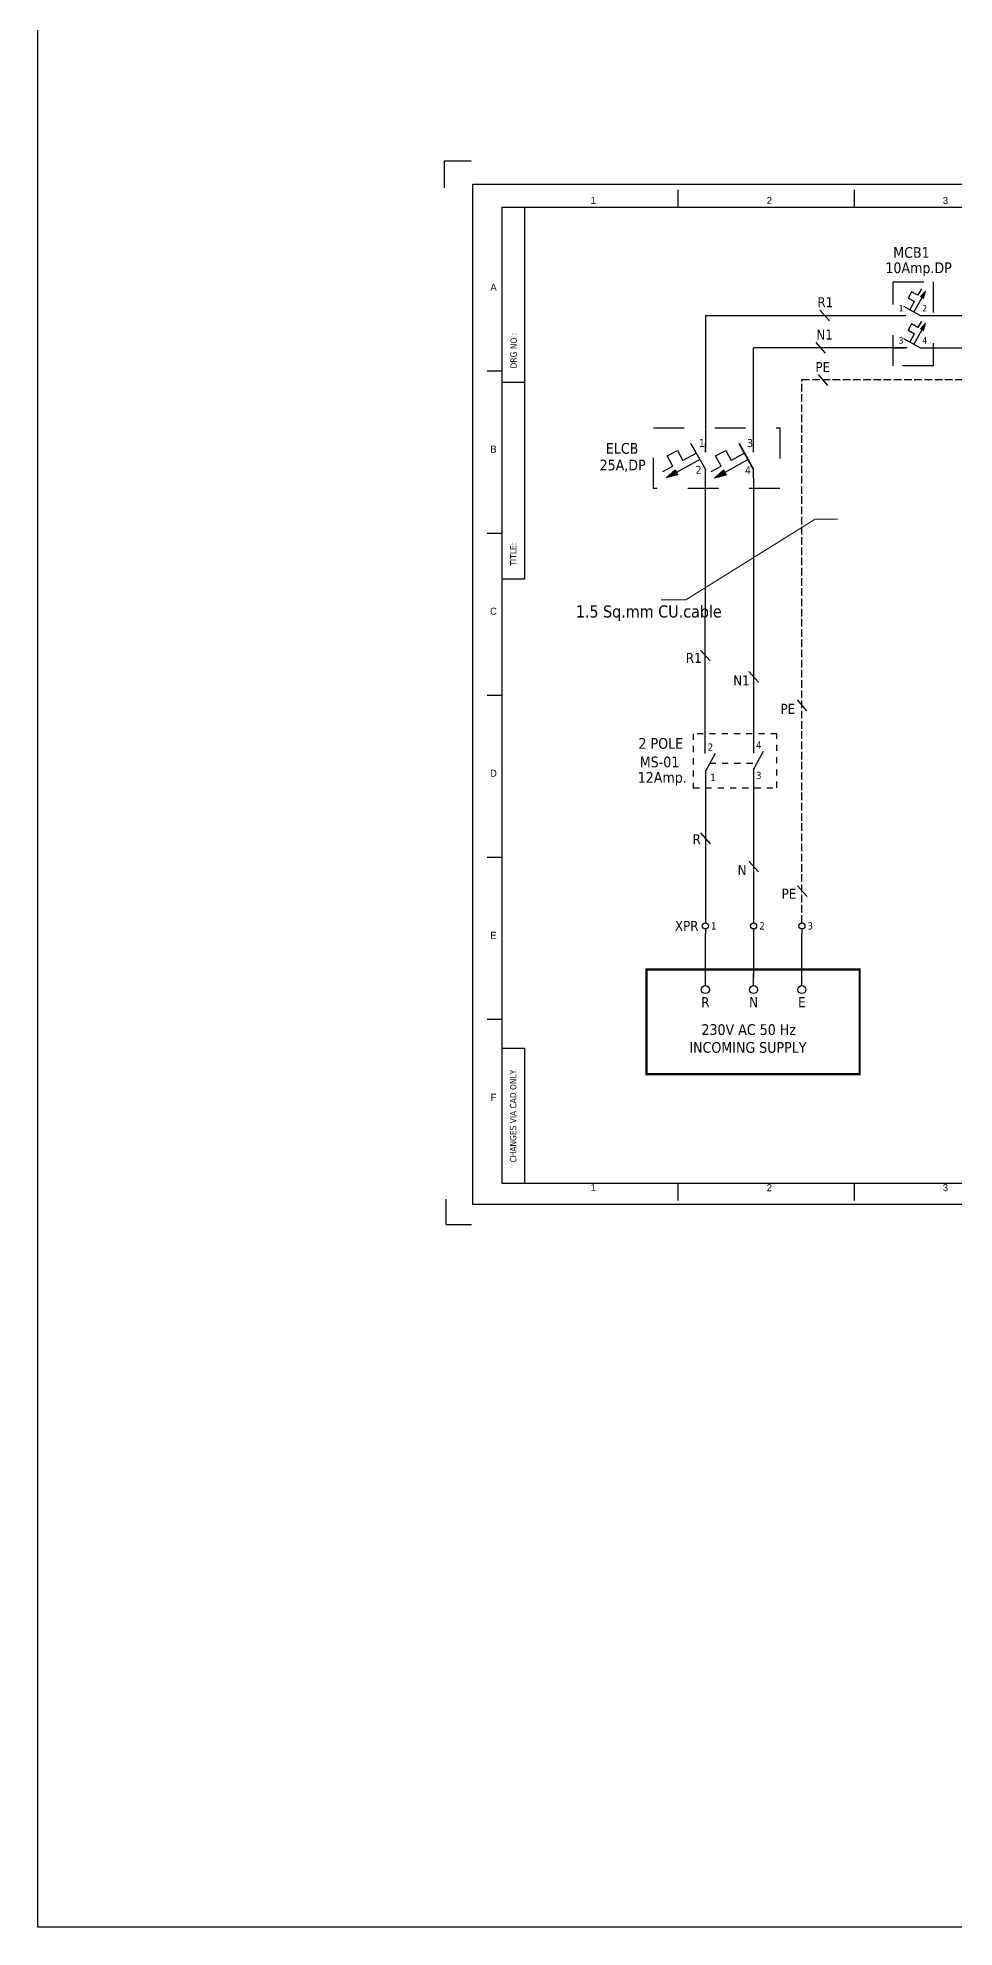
# Model space of a CAD drawing. Extents: x 867151 to 1787449, y -2071112 to -1028603.
# Drawn here: x 867151 to 868946, y -1036834 to -1033135 of the extents above; entities that cross this region are included whole.
import ezdxf
from ezdxf.enums import TextEntityAlignment as Align

# ---------------------------------------------------------------- set-up
doc = ezdxf.new("R2010")
doc.units = 0
doc.header["$LTSCALE"] = 4
doc.header["$MEASUREMENT"] = 0
doc.linetypes.add('0241', pattern=[0.2, -0.05, 0.15])
doc.linetypes.add('EPL_DASH', pattern=[1, 0.5, -0.5])
doc.layers.get('0').update_dxf_attribs({"linetype": 'CONTINUOUS'})
for name, color, linetype, lineweight in [('EPLAN100', 7, 'CONTINUOUS', 50), ('EPLAN108', 5, 'CONTINUOUS', 35), ('EPLAN300', 5, 'CONTINUOUS', 25), ('EPLAN302', 5, 'CONTINUOUS', 25), ('EPLAN311', 1, 'CONTINUOUS', 25), ('EPLAN420', 7, 'CONTINUOUS', 35), ('EPLAN422', 7, 'CONTINUOUS', 35), ('EPLAN509', 1, 'CONTINUOUS', 25)]:
    doc.layers.add(name, color=color, linetype=linetype, lineweight=lineweight)
doc.layers.add('Layer1', color=7, linetype='CONTINUOUS')
doc.styles.add('BZ2', font='GOTHIC.TTF')
doc.styles.add('Tahoma', font='tahoma.ttf')

msp = doc.modelspace()

# ---------------------------------------------------------------- hatches: boundary and pattern name
at = {"ltscale": 4}
for points in [[(868889.3, -1033630.6), (868879.4, -1033641.3), (868885.6, -1033644.6)], [(868889.3, -1033693.6), (868879.4, -1033704.3), (868885.6, -1033707.7)]]:
    msp.add_hatch(color=256, dxfattribs=at).paths.add_polyline_path(points, flags=0)
at = {"layer": 'EPLAN300', "linetype": 'Continuous', "lineweight": 25, "ltscale": 4}
for points in [[(868381.8, -1033996.4), (868398.9, -1033980.7), (868404.3, -1033990.5)], [(868476.4, -1033996.5), (868493.5, -1033980.7), (868498.9, -1033990.6)]]:
    msp.add_hatch(color=0, dxfattribs=at).paths.add_polyline_path(points, flags=0)

# ---------------------------------------------------------------- linework, layer by layer
for p, q in [((867946.6, -1033375.3), (868000, -1033375.3)), ((867946.6, -1033375.3), (867946.6, -1033428.7)), ((868682.6, -1033667.8), (868701.1, -1033689)), ((868825.9, -1033678.5), (868846.9, -1033678.5)), ((868836.3, -1033678.4), (868850.4, -1033678.4)), ((868850.5, -1033678.4), (868850.4, -1033678.4)), ((868878.6, -1033678.5), (868892.8, -1033678.5)), ((868674.6, -1033730.9), (868693.1, -1033752)), ((868850.4, -1033741.5), (868552.8, -1033741.5)), ((868825.9, -1033741.5), (868846.9, -1033741.5)), ((868836.3, -1033741.5), (868850.4, -1033741.5)), ((868878.6, -1033741.5), (869148.9, -1033741.5)), ((868679.1, -1033793.9), (868697.6, -1033815.1)), ((868458.2, -1033945.7), (868458.2, -1033928.7)), ((868552.8, -1033945.7), (868552.8, -1033928.7)), ((868458.2, -1033979.4), (868458.2, -1033979.6)), ((868458.2, -1033996.5), (868458.2, -1033979.6)), ((868552.7, -1033979.4), (868552.7, -1033979.6)), ((868552.7, -1033996.5), (868552.7, -1033979.6)), ((868449, -1034333.3), (868467.5, -1034354.5)), ((868543.5, -1034375.1), (868562, -1034396.2)), ((868638, -1034430.8), (868656.5, -1034452)), ((868449, -1034691.2), (868467.5, -1034712.4)), ((868543.5, -1034746.5), (868562, -1034767.7)), ((868638.8, -1034794.7), (868657.3, -1034815.9)), ((867950.8, -1035457.9), (867950.8, -1035408.5)), ((867950.8, -1035457.9), (867950.8, -1035413)), ((867950.8, -1035457.9), (868000.2, -1035457.9)), ((867950.8, -1035457.9), (867995.7, -1035457.9))]:
    msp.add_line(p, q)
at = {"ltscale": 4}
for p, q in [((868862.2, -1033631.8), (868855.4, -1033644.1)), ((868855.4, -1033644.1), (868867.8, -1033650.9)), ((868858.8, -1033667.4), (868867.8, -1033650.9)), ((868874.6, -1033638.5), (868862.2, -1033631.8)), ((868866.7, -1033671.8), (868882.5, -1033643)), ((868881.4, -1033626.2), (868874.6, -1033638.5)), ((868878.6, -1033678.5), (868846.9, -1033660.8)), ((868862.2, -1033694.8), (868855.4, -1033707.2)), ((868874.6, -1033701.6), (868862.2, -1033694.8)), ((868881.4, -1033689.2), (868874.6, -1033701.6)), ((868878.6, -1033741.5), (868846.9, -1033723.8)), ((868855.4, -1033707.2), (868867.8, -1033714)), ((868858.8, -1033730.4), (868867.8, -1033714)), ((868866.7, -1033734.9), (868882.5, -1033706)), ((868853.3, -1033741.5), (868850.4, -1033741.5))]:
    msp.add_line(p, q, dxfattribs=at)
at = {"color": 0, "linetype": 'ByBlock', "ltscale": 25}
msp.add_line((868458.2, -1033678.4), (868847.2, -1033678.4), dxfattribs=at)
at = {"color": 7, "ltscale": 25}
for p, q in [((868892.8, -1033678.5), (869086.3, -1033678.5)), ((868552.8, -1033928.7), (868552.8, -1033741.5)), ((868458.1, -1034535.6), (868458.2, -1033996.5))]:
    msp.add_line(p, q, dxfattribs=at)
at = {"color": 7, "linetype": '0241', "ltscale": 25}
for p, q in [((868647.3, -1034867.3), (868647.3, -1033803.3)), ((868647.3, -1033803.3), (869683.2, -1033803.9))]:
    msp.add_line(p, q, dxfattribs=at)
at = {"lineweight": 18, "ltscale": 5}
for p, q in [((868419.8, -1034235.1), (868673.1, -1034077.3)), ((868673.1, -1034077.3), (868717.1, -1034077.3)), ((868419.8, -1034235.1), (868371.5, -1034235.1))]:
    msp.add_line(p, q, dxfattribs=at)
at = {"color": 6}
msp.add_lwpolyline([(867151.1, -1028603.4), (884906.4, -1028603.4), (884906.4, -1036833.6), (867151.1, -1036833.6)], close=True, dxfattribs=at)
at = {"linetype": 'EPL_DASH', "ltscale": 30}
for points in [[(868825.9, -1033612.4), (868904.5, -1033612.4), (868904.5, -1033776.9), (868825.9, -1033776.9)], [(868356.6, -1033898.1), (868603.8, -1033898.1), (868603.8, -1034016.8), (868356.6, -1034016.8)]]:
    msp.add_lwpolyline(points, close=True, dxfattribs=at)
at = {"ltscale": 4}
for points in [[(868889.3, -1033630.6), (868879.4, -1033641.3), (868885.6, -1033644.6), (868889.3, -1033630.6)], [(868889.3, -1033693.6), (868879.4, -1033704.3), (868885.6, -1033707.7), (868889.3, -1033693.6)]]:
    msp.add_lwpolyline(points, close=True, dxfattribs=at)
at = {"layer": 'EPLAN100', "color": 0, "linetype": 'Continuous', "lineweight": 50, "ltscale": 4, "const_width": 4.29}
msp.add_lwpolyline([(868343, -1035163.4), (868760.5, -1035163.4), (868760.5, -1034958.6), (868343, -1034958.6)], close=True, dxfattribs=at)
at = {"layer": 'EPLAN300', "color": 0, "linetype": 'Continuous', "lineweight": 25, "ltscale": 4}
for p, q in [((868383.7, -1033953.2), (868403.5, -1033942.4)), ((868394.6, -1033973), (868383.7, -1033953.2)), ((868403.5, -1033942.4), (868414.3, -1033962.1)), ((868440.6, -1033947.7), (868414.3, -1033962.1)), ((868458.2, -1033979.4), (868430, -1033928.7)), ((868478.3, -1033953.3), (868498.1, -1033942.5)), ((868489.2, -1033973), (868478.3, -1033953.3)), ((868498.1, -1033942.5), (868508.9, -1033962.2)), ((868535.2, -1033947.8), (868508.9, -1033962.2)), ((868374.8, -1033983.8), (868394.6, -1033973)), ((868447.6, -1033960.4), (868401.6, -1033985.6)), ((868469.4, -1033983.9), (868489.2, -1033973)), ((868542.2, -1033960.5), (868496.2, -1033985.7)), ((868458.2, -1034570.8), (868477.9, -1034535.4)), ((868552.7, -1034566.8), (868572.4, -1034531.4)), ((868458.2, -1034570.8), (868458.2, -1034867.3)), ((868552.7, -1034582.6), (868552.7, -1034867.3)), ((868458.2, -1034879.2), (868458.2, -1034889)), ((868552.7, -1034879.2), (868552.7, -1034889)), ((868647.3, -1034879.2), (868647.3, -1034889))]:
    msp.add_line(p, q, dxfattribs=at)
at = {"layer": 'EPLAN300', "color": 0, "linetype": 'Continuous', "lineweight": 25}
for p, q in [((868552.7, -1034519.6), (868552.7, -1034535.4)), ((868552.7, -1034566.8), (868552.7, -1034582.6))]:
    msp.add_line(p, q, dxfattribs=at)
at = {"layer": 'EPLAN300', "color": 0, "linetype": 'Continuous', "lineweight": 25, "ltscale": 4}
for points in [[(868381.8, -1033996.4), (868398.9, -1033980.7), (868404.3, -1033990.5), (868381.8, -1033996.4)], [(868476.4, -1033996.5), (868493.5, -1033980.7), (868498.9, -1033990.6), (868476.4, -1033996.5)]]:
    msp.add_lwpolyline(points, close=True, dxfattribs=at)
for centre in [(868458.2, -1034873.3), (868552.7, -1034873.3), (868647.3, -1034873.3)]:
    msp.add_circle(centre, 5.91, dxfattribs=at)
at = {"layer": 'EPLAN302', "color": 0, "linetype": 'Continuous', "lineweight": 25, "ltscale": 4}
for p, q in [((868458.2, -1034990.1), (868458.2, -1034966.5)), ((868552.7, -1034990.1), (868552.7, -1034966.5)), ((868647.3, -1034990.1), (868647.3, -1034966.5))]:
    msp.add_line(p, q, dxfattribs=at)
for centre in [(868458.2, -1034998), (868552.7, -1034998), (868647.3, -1034998)]:
    msp.add_circle(centre, 7.88, dxfattribs=at)
at = {"layer": 'EPLAN311', "color": 0, "linetype": 'Continuous', "lineweight": 25, "ltscale": 4}
for p, q in [((868458.2, -1033678.4), (868458.2, -1033898.1)), ((868458.2, -1033899.3), (868458.2, -1033945.7)), ((868552.7, -1033996.5), (868552.7, -1034519.6)), ((868458.2, -1034974.4), (868458.2, -1034889)), ((868552.7, -1034889), (868552.7, -1034974.4)), ((868647.3, -1034974.4), (868647.3, -1034889))]:
    msp.add_line(p, q, dxfattribs=at)
at = {"layer": 'EPLAN420', "color": 0}
msp.add_line((868552.8, -1033979.5), (868524.6, -1033928.8), dxfattribs=at)
at = {"layer": 'EPLAN509', "color": 0, "linetype": 'EPL_DASH', "lineweight": 25, "ltscale": 6}
msp.add_line((868466.9, -1034555), (868559.3, -1034555), dxfattribs=at)
msp.add_lwpolyline([(868434.6, -1034602.8), (868598.2, -1034602.8), (868598.2, -1034497), (868434.6, -1034497)], close=True, dxfattribs=at)
at = {"layer": 'Layer1'}
for p, q in [((868404.6, -1033432), (868404.6, -1033466.5)), ((868749.4, -1033432), (868749.4, -1033466.5)), ((868059.8, -1033466.5), (870818.2, -1033466.5)), ((868059.8, -1033466.5), (868059.8, -1035376.7)), ((868104.1, -1033466.5), (868104.1, -1034194.7)), ((868059.8, -1033787.1), (868030.9, -1033787.1)), ((868059.8, -1033808.8), (868104.1, -1033808.8)), ((868030.9, -1034104.3), (868059.8, -1034104.3)), ((868104.1, -1034194.7), (868059.8, -1034194.7)), ((868030.9, -1034421.6), (868059.8, -1034421.6)), ((868030.9, -1034738.8), (868059.8, -1034738.8)), ((868030.9, -1035056), (868059.8, -1035056)), ((868059.8, -1035112.6), (868104.1, -1035112.6)), ((868104.1, -1035112.6), (868104.1, -1035376.7)), ((868059.8, -1035376.7), (870818.2, -1035376.7)), ((868404.6, -1035376.7), (868404.6, -1035411.1)), ((868749.4, -1035376.7), (868749.4, -1035411.1))]:
    msp.add_line(p, q, dxfattribs=at)
msp.add_lwpolyline([(868003.2, -1033420.9), (870864.5, -1033420.9), (870864.5, -1035418.8), (868003.2, -1035418.8)], close=True, dxfattribs=at)

# ---------------------------------------------------------------- texts
at = {"style": 'Tahoma', "width": 0.999}
for s, p in [('1', (868846.2, -1033674.2)), ('3', (868846.2, -1033737.2))]:
    msp.add_text(s, height=12.7, dxfattribs=at).set_placement(p, align=Align.BOTTOM_RIGHT)
for s, p in [('2', (868882.9, -1033674.2)), ('4', (868882.9, -1033737.2))]:
    msp.add_text(s, height=12.7, dxfattribs=at).set_placement(p, align=Align.BOTTOM_LEFT)
at = {"style": 'Tahoma'}
msp.add_text('1.5 Sq.mm CU.cable', height=23.75, dxfattribs=at).set_placement((868204.5, -1034276.7), align=Align.BOTTOM_LEFT)
at = {"layer": 'EPLAN108', "color": 0, "style": 'Tahoma'}
for s, height, p in [('MCB1', 20.97, (868826.1, -1033571.7)), ('10Amp.DP', 20.97, (868810.7, -1033601.7)), ('R1', 19.69, (868677.7, -1033668.1)), ('N1', 19.69, (868675.6, -1033731.4)), ('PE', 19.69, (868673.7, -1033795.1)), ('ELCB', 20.97, (868263.4, -1033955.2)), ('25A,DP', 20.97, (868251.1, -1033987.8)), ('2 POLE', 20.97, (868327.3, -1034532.8)), ('12Amp.', 20.97, (868325.8, -1034599.3))]:
    msp.add_text(s, height=height, dxfattribs=at).set_placement(p, align=Align.BOTTOM_LEFT)
for s, height, p in [('R1', 19.69, (868420, -1034348.6)), ('N1', 19.69, (868512.8, -1034392.8)), ('PE', 19.69, (868605.4, -1034448.3)), ('R', 19.7, (868433.2, -1034703.9)), ('N', 19.7, (868521.5, -1034763.9)), ('PE', 19.69, (868607.6, -1034810.3))]:
    msp.add_text(s, height=height, dxfattribs=at).set_placement(p, align=Align.MIDDLE_LEFT)
for s, height, p in [('MS-01', 20.97, (868407.3, -1034552.3)), ('XPR', 19.69, (868444.8, -1034873.3))]:
    msp.add_text(s, height=height, dxfattribs=at).set_placement(p, align=Align.MIDDLE_RIGHT)
for s, p in [('R', (868458.2, -1035012.8)), ('N', (868552.7, -1035012.8)), ('E', (868647.3, -1035012.8))]:
    msp.add_text(s, height=19.7, dxfattribs=at).set_placement(p, align=Align.TOP_CENTER)
at = {"layer": 'EPLAN108', "color": 0, "insert": (868419.1, -1035122.1), "char_height": 20.974, "attachment_point": 7, "style": 'Tahoma'}
msp.add_mtext('    230V AC 50 Hz\\P INCOMING SUPPLY ', dxfattribs=at)
at = {"layer": 'EPLAN420', "color": 0, "style": 'Tahoma', "width": 0.999}
for s, height, p in [('1', 15.7, (868445.5, -1033940.6)), ('3', 15.7, (868539.9, -1033940.6)), ('2', 14.2, (868462.9, -1034534.6)), ('4', 14.2, (868557.5, -1034530.6))]:
    msp.add_text(s, height=height, dxfattribs=at).set_placement(p, align=Align.BOTTOM_LEFT)
for s, p in [('2', (868450.8, -1033993)), ('4', (868547.6, -1033993.7))]:
    msp.add_text(s, height=15.7, dxfattribs=at).set_placement(p, align=Align.BOTTOM_RIGHT)
for s, p in [('1', (868468.1, -1034575.5)), ('3', (868557.5, -1034571.6))]:
    msp.add_text(s, height=14.2, dxfattribs=at).set_placement(p, align=Align.TOP_LEFT)
at = {"layer": 'EPLAN422', "color": 0, "style": 'Tahoma', "width": 0.999}
for s, p in [('1', (868469.2, -1034873.3)), ('2', (868563.8, -1034873.3)), ('3', (868658.3, -1034873.3))]:
    msp.add_text(s, height=14.2, dxfattribs=at).set_placement(p, align=Align.MIDDLE_LEFT)
at = {"layer": 'Layer1', "style": 'BZ2'}
for s, p in [('1', (868238.7, -1033453)), ('2', (868583.5, -1033453)), ('3', (868928.3, -1033453)), ('A', (868043.4, -1033622.8)), ('B', (868043.4, -1033940)), ('C', (868043.4, -1034257.2)), ('D', (868043.4, -1034574.4)), ('E', (868043.4, -1034891.7)), ('F', (868043.4, -1035208.9)), ('1', (868238.7, -1035385.7)), ('2', (868583.5, -1035385.7)), ('3', (868928.3, -1035385.7))]:
    msp.add_text(s, height=13.8, dxfattribs=at).set_placement(p, align=Align.MIDDLE)
at = {"layer": 'Layer1', "style": 'Tahoma'}
for s, height, p in [('DRG NO :', 12.41, (868082.8, -1033747)), ('TITLE:', 12.41, (868082.2, -1034145.6)), ('CHANGES VIA CAD ONLY', 12.413, (868081.8, -1035245.8))]:
    msp.add_text(s, height=height, rotation=90, dxfattribs=at).set_placement(p, align=Align.MIDDLE)

doc.saveas('drawing.dxf')
